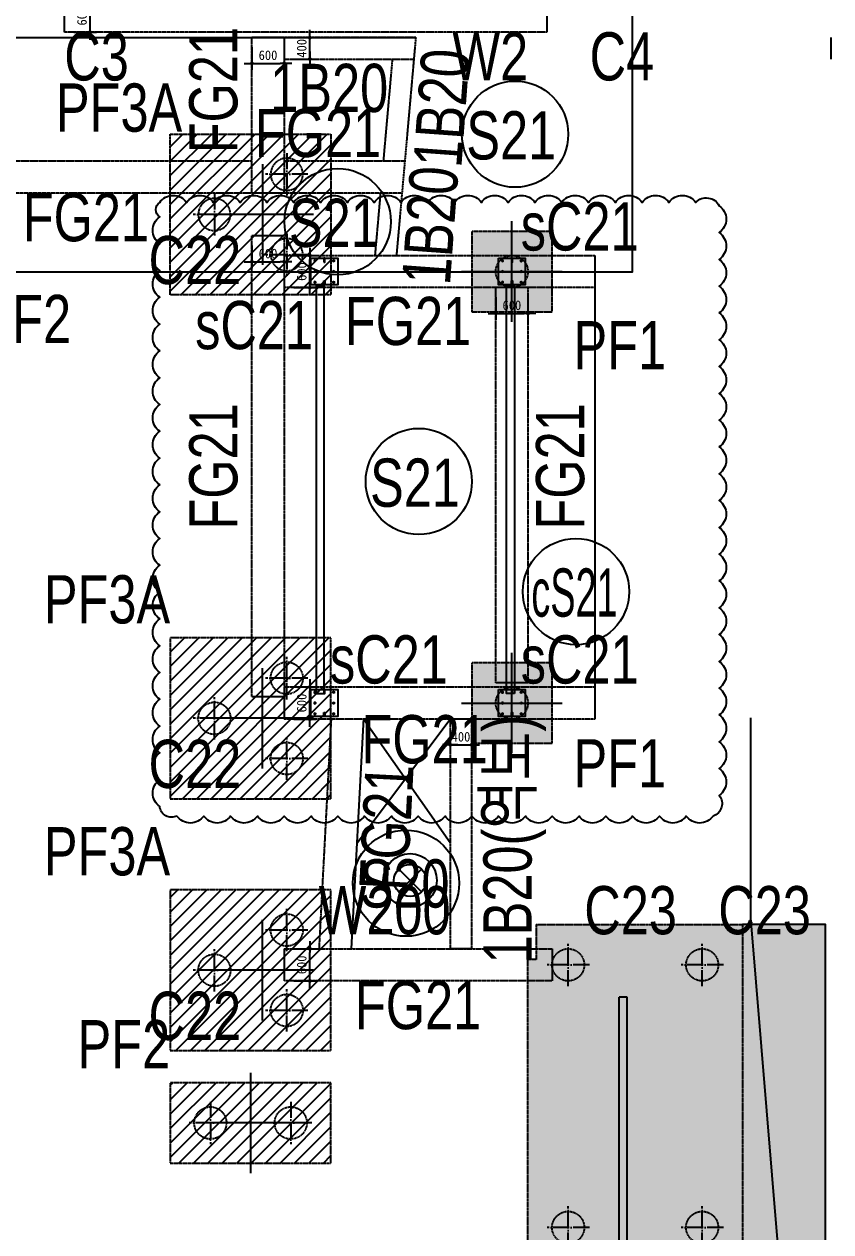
# Model space of a CAD drawing. Header units: millimetres. Extents: x -63681 to 183738, y 27655 to 152096.
# Drawn here: x 166805 to 181854, y 84824 to 107356 of the extents above; entities that cross this region are included whole.
import ezdxf
from ezdxf.enums import TextEntityAlignment as Align
from ezdxf.lldxf.tags import DXFTag

# ---------------------------------------------------------------- set-up
doc = ezdxf.new("R2010")
doc.units = ezdxf.units.MM
doc.linetypes.add('ACAD_ISO04W100', pattern=[30, 24, -3, 0, -3])
doc.linetypes.add('HID', pattern=[2.3, 1.5, -0.8])
doc.layers.get('Defpoints').update_dxf_attribs({"color": 159})
for name, color, linetype in [('^DECK', 130, 'Continuous'), ('A-HAT', 251, 'Continuous'), ('A-OPEN', 1, 'Continuous'), ('BEAM-TEXT', 4, 'Continuous'), ('COLUMN-TEXT', 2, 'Continuous'), ('GIRDER-TEXT', 7, 'Continuous'), ('PILE', 4, 'HID'), ('S-FOOTING', 4, 'HID'), ('S-STEEL', 7, 'Continuous'), ('TXT-FOOTING', 4, 'HID'), ('TXT-SLAB', 6, 'Continuous'), ('WALL-TEXT', 6, 'Continuous'), ('기초패턴', 1, 'Continuous'), ('방수턱', 5, 'Continuous'), ('보(beam)', 4, 'HID'), ('보(girder)', 7, 'HID'), ('슬래브라인', 7, 'Continuous')]:
    doc.layers.add(name, color=color, linetype=linetype)
doc.layers.add('Anchor Bolt', color=2, linetype='Continuous', lineweight=0)
doc.layers.add('Anchor Bolt-Center', color=16, linetype='DASHDOTDOT0', lineweight=0)
doc.layers.add('NOPLOT', color=191, linetype='Continuous', plot=False)
doc.styles.add('Gdim', font='DotumChe.ttf')
doc.styles.add('Gtx', font='Dotum.ttf')
tags = doc.linetypes.add('DASHDOTDOT0', pattern=[1, 0.3, -0.23, 0, -0.24, 0, -0.23]).pattern_tags.tags
tags[14:15] = [DXFTag(74, 4), DXFTag(75, 0), DXFTag(340, '0'), DXFTag(46, 0.0), DXFTag(50, 0.0), DXFTag(44, 0.0), DXFTag(45, 0.0)]
tags[12:13] = [DXFTag(74, 4), DXFTag(75, 0), DXFTag(340, '0'), DXFTag(46, 0.0), DXFTag(50, 0.0), DXFTag(44, 0.0), DXFTag(45, 0.0)]
tags[10:11] = [DXFTag(74, 4), DXFTag(75, 0), DXFTag(340, '0'), DXFTag(46, 0.0), DXFTag(50, 0.0), DXFTag(44, 0.0), DXFTag(45, 0.0)]
tags[8:9] = [DXFTag(74, 4), DXFTag(75, 0), DXFTag(340, '0'), DXFTag(46, 0.0), DXFTag(50, 0.0), DXFTag(44, 0.0), DXFTag(45, 0.0)]
tags[6:7] = [DXFTag(74, 4), DXFTag(75, 0), DXFTag(340, '0'), DXFTag(46, 0.0), DXFTag(50, 0.0), DXFTag(44, 0.0), DXFTag(45, 0.0)]
tags[4:5] = [DXFTag(74, 4), DXFTag(75, 0), DXFTag(340, '0'), DXFTag(46, 0.0), DXFTag(50, 0.0), DXFTag(44, 0.0), DXFTag(45, 0.0)]
doc.dimstyles.new('Gdim200', dxfattribs={"dimscale": 200, "dimtxt": 3, "dimasz": 1.2, "dimexe": 2, "dimexo": 3, "dimgap": 1, "dimtad": 1, "dimdsep": 46, "dimlunit": 6, "dimtxsty": 'Gdim', "dimblk1": '_CIDOT', "dimblk2": '_CIDOT', "dimsah": 1, "dimcen": 2.5, "dimdle": 2, "dimclrd": 1, "dimclre": 1, "dimclrt": 3, "dimazin": 2, "dimtfac": 1, "dimtix": 1, "dimtmove": 2, "dimatfit": 3, "dimldrblk": '_CIDOT', "dimfxl": 2, "dimtolj": 1, "dimtzin": 0, "dimarcsym": 0})

# ---------------------------------------------------------------- blocks, each defined once
blk = doc.blocks.new('_CIDOT')
at = {"color": 0, "linetype": 'ByBlock'}
blk.add_line((2, 0), (-1, 0), dxfattribs=at)
at = {"color": 0, "linetype": 'ByBlock', "const_width": 0.5}
blk.add_lwpolyline([(-0.25, 0, 1), (0.25, 0, 1)], format="xyb", close=True, dxfattribs=at)
blk = doc.blocks.new('*D322')
at = {"layer": 'Defpoints', "color": 155, "lineweight": -2, "transparency": 16777216}
for p, q in [((-1725, 700), (-1305, 700)), ((-1425, 172), (-1425, 628)), ((-1725, 100), (-1305, 100))]:
    blk.add_line(p, q, dxfattribs=at)
at = {"layer": 'Defpoints', "color": 0, "transparency": 16777216}
for p in [(-1905, 700), (-1425, 700), (-1905, 100)]:
    blk.add_point(p, dxfattribs=at)
at = {"layer": 'Defpoints', "color": 155, "lineweight": -2, "transparency": 16777216, "xscale": 71.99999999999994, "yscale": 71.99999999999994, "zscale": 71.99999999999994}
for p, rotation in [((-1425, 700), 90), ((-1425, 100), 270)]:
    blk.add_blockref('_CIDOT', p, dxfattribs=dict(at, rotation=rotation))
at = {"layer": 'Defpoints', "color": 3, "transparency": 16777216, "insert": (-1576, 400), "char_height": 180, "attachment_point": 5, "rotation": 90, "style": 'Gdim'}
blk.add_mtext('\\A1;{\\C155;600}', dxfattribs=at)
blk = doc.blocks.new('*D340')
at = {"layer": 'Defpoints', "color": 155, "lineweight": -2, "transparency": 16777216}
for p, q in [((-1725, 700), (-1305, 700)), ((-1425, 172), (-1425, 628)), ((-1725, 100), (-1305, 100))]:
    blk.add_line(p, q, dxfattribs=at)
at = {"layer": 'Defpoints', "color": 0, "transparency": 16777216}
for p in [(-1905, 700), (-1425, 700), (-1905, 100)]:
    blk.add_point(p, dxfattribs=at)
at = {"layer": 'Defpoints', "color": 155, "lineweight": -2, "transparency": 16777216, "xscale": 71.99999999999994, "yscale": 71.99999999999994, "zscale": 71.99999999999994}
for p, rotation in [((-1425, 700), 90), ((-1425, 100), 270)]:
    blk.add_blockref('_CIDOT', p, dxfattribs=dict(at, rotation=rotation))
at = {"layer": 'Defpoints', "color": 3, "transparency": 16777216, "insert": (-1576, 400), "char_height": 180, "attachment_point": 5, "rotation": 90, "style": 'Gdim'}
blk.add_mtext('\\A1;{\\C155;600}', dxfattribs=at)
blk = doc.blocks.new('*D342')
at = {"layer": 'Defpoints', "color": 155, "lineweight": -2, "transparency": 16777216}
for p, q in [((-1625, 700), (-1205, 700)), ((-1325, 172), (-1325, 628)), ((-1625, 100), (-1205, 100))]:
    blk.add_line(p, q, dxfattribs=at)
at = {"layer": 'Defpoints', "color": 0, "transparency": 16777216}
for p in [(-1805, 700), (-1325, 700), (-1805, 100)]:
    blk.add_point(p, dxfattribs=at)
at = {"layer": 'Defpoints', "color": 155, "lineweight": -2, "transparency": 16777216, "xscale": 71.99999999999994, "yscale": 71.99999999999994, "zscale": 71.99999999999994}
for p, rotation in [((-1325, 700), 90), ((-1325, 100), 270)]:
    blk.add_blockref('_CIDOT', p, dxfattribs=dict(at, rotation=rotation))
at = {"layer": 'Defpoints', "color": 3, "transparency": 16777216, "insert": (-1476, 400), "char_height": 180, "attachment_point": 5, "rotation": 90, "style": 'Gdim'}
blk.add_mtext('\\A1;{\\C155;600}', dxfattribs=at)
blk = doc.blocks.new('*D344')
at = {"layer": 'Defpoints', "color": 155, "lineweight": -2, "transparency": 16777216}
for p, q in [((-1625, 700), (-1205, 700)), ((-1325, 172), (-1325, 628)), ((-1625, 100), (-1205, 100))]:
    blk.add_line(p, q, dxfattribs=at)
at = {"layer": 'Defpoints', "color": 0, "transparency": 16777216}
for p in [(-1805, 700), (-1325, 700), (-1805, 100)]:
    blk.add_point(p, dxfattribs=at)
at = {"layer": 'Defpoints', "color": 155, "lineweight": -2, "transparency": 16777216, "xscale": 71.99999999999994, "yscale": 71.99999999999994, "zscale": 71.99999999999994}
for p, rotation in [((-1325, 700), 90), ((-1325, 100), 270)]:
    blk.add_blockref('_CIDOT', p, dxfattribs=dict(at, rotation=rotation))
at = {"layer": 'Defpoints', "color": 3, "transparency": 16777216, "insert": (-1476, 400), "char_height": 180, "attachment_point": 5, "rotation": 90, "style": 'Gdim'}
blk.add_mtext('\\A1;{\\C155;600}', dxfattribs=at)
blk = doc.blocks.new('*D330')
at = {"layer": 'Defpoints', "color": 155, "lineweight": -2, "transparency": 16777216}
for p, q in [((-1625, 700), (-1205, 700)), ((-1325, 172), (-1325, 628)), ((-1625, 100), (-1205, 100))]:
    blk.add_line(p, q, dxfattribs=at)
at = {"layer": 'Defpoints', "color": 0, "transparency": 16777216}
for p in [(-1805, 700), (-1325, 700), (-1805, 100)]:
    blk.add_point(p, dxfattribs=at)
at = {"layer": 'Defpoints', "color": 155, "lineweight": -2, "transparency": 16777216, "xscale": 71.99999999999994, "yscale": 71.99999999999994, "zscale": 71.99999999999994}
for p, rotation in [((-1325, 700), 90), ((-1325, 100), 270)]:
    blk.add_blockref('_CIDOT', p, dxfattribs=dict(at, rotation=rotation))
at = {"layer": 'Defpoints', "color": 3, "transparency": 16777216, "insert": (-1476, 400), "char_height": 180, "attachment_point": 5, "rotation": 90, "style": 'Gdim'}
blk.add_mtext('\\A1;{\\C155;600}', dxfattribs=at)
blk = doc.blocks.new('파일')
at = {"color": 1, "linetype": 'ACAD_ISO04W100'}
for p, q in [((16279.4, 3764.4), (16279.4, 3827.6)), ((16247.7, 3796), (16311, 3796))]:
    blk.add_line(p, q, dxfattribs=at)
at = {"layer": 'PILE'}
blk.add_circle((16279.4, 3796), 24, dxfattribs=at)
blk = doc.blocks.new('D600(2.5)PF3A')
blk.add_lwpolyline([(49397, -264096), (49397, -267096), (52397, -267096), (52397, -264096), (49397, -264096)])
at = {"layer": 'NOPLOT'}
for p, q in [((50897, -266770), (50897, -264865)), ((49960, -265821), (51835, -265821))]:
    blk.add_line(p, q, dxfattribs=at)
at = {"xscale": 12.50000000000909, "yscale": 12.50000000000909, "zscale": 12.50000000000909}
for p in [(-152595, -312371), (-153345, -313721), (-151845, -313721)]:
    blk.add_blockref('파일', p, dxfattribs=at)
blk = doc.blocks.new('D600(2.5)PF2')
blk.add_lwpolyline([(43440, -265053), (40440, -265053), (40440, -266553), (43440, -266553)], close=True)
at = {"layer": 'NOPLOT'}
for p, q in [((41940, -266740), (41940, -264865)), ((41003, -265803), (42878, -265803))]:
    blk.add_line(p, q, dxfattribs=at)
at = {"xscale": 12.50000000000909, "yscale": 12.50000000000909, "zscale": 12.50000000000909}
for p in [(-162302, -313253), (-160802, -313253)]:
    blk.add_blockref('파일', p, dxfattribs=at)
blk = doc.blocks.new('PF1')
blk.add_lwpolyline([(32233, -272604), (32233, -274104), (33733, -274104), (33733, -272604), (32233, -272604)])
at = {"layer": 'NOPLOT'}
for p, q in [((32983, -274291), (32983, -272416)), ((32045, -273354), (33920, -273354))]:
    blk.add_line(p, q, dxfattribs=at)
at = {"xscale": 12.50000000000909, "yscale": 12.50000000000909, "zscale": 12.50000000000909}
blk.add_blockref('파일', (-170510, -320804), dxfattribs=at)
blk = doc.blocks.new('*D285')
at = {"layer": 'Defpoints', "color": 155, "lineweight": -2, "transparency": 16777216}
for p, q in [((-1300, 700), (-880, 700)), ((-1000, 172), (-1000, 628)), ((-1300, 100), (-880, 100))]:
    blk.add_line(p, q, dxfattribs=at)
at = {"layer": 'Defpoints', "color": 0, "transparency": 16777216}
for p in [(-1480, 700), (-1000, 700), (-1480, 100)]:
    blk.add_point(p, dxfattribs=at)
at = {"layer": 'Defpoints', "color": 155, "lineweight": -2, "transparency": 16777216, "xscale": 71.99999999999994, "yscale": 71.99999999999994, "zscale": 71.99999999999994}
for p, rotation in [((-1000, 700), 90), ((-1000, 100), 270)]:
    blk.add_blockref('_CIDOT', p, dxfattribs=dict(at, rotation=rotation))
at = {"layer": 'Defpoints', "color": 3, "transparency": 16777216, "insert": (-1151, 400), "char_height": 180, "attachment_point": 5, "rotation": 90, "style": 'Gdim'}
blk.add_mtext('\\A1;{\\C155;600}', dxfattribs=at)
blk = doc.blocks.new('ANCHOR_BOLT-PLAN-M20')
at = {"color": 7, "true_color": 0xffffff}
for p, q in [((-17, -3), (-15, 3)), ((-11, 13), (-12, 10)), ((-11, 13), (-5, 14)), ((6, 16), (3, 16)), ((6, 16), (10, 12)), ((17, 3), (15, 5)), ((17, 3), (15, -3)), ((-17, -3), (-15, -5)), ((-6, -16), (-10, -12)), ((-6, -16), (-3, -16)), ((11, -13), (5, -14)), ((11, -13), (12, -10))]:
    blk.add_line(p, q, dxfattribs=at)
blk.add_lwpolyline([(0, 17), (-15, 9), (-15, -9), (0, -17), (15, -9), (15, 9), (0, 17)])
at = {"color": 8, "true_color": 0x808080}
blk.add_circle((0, 0), 18.5, dxfattribs=at)
blk.add_circle((0, 0), 10)
at = {"layer": 'Anchor Bolt-Center'}
for p, q in [((-22, 0), (22, 0)), ((0, 22), (0, -22))]:
    blk.add_line(p, q, dxfattribs=at)
blk = doc.blocks.new('*D266')
at = {"layer": 'Defpoints', "color": 155, "lineweight": -2, "transparency": 16777216}
for p, q in [((-1625, 700), (-1205, 700)), ((-1325, 172), (-1325, 628)), ((-1625, 100), (-1205, 100))]:
    blk.add_line(p, q, dxfattribs=at)
at = {"layer": 'Defpoints', "color": 0, "transparency": 16777216}
for p in [(-1805, 700), (-1325, 700), (-1805, 100)]:
    blk.add_point(p, dxfattribs=at)
at = {"layer": 'Defpoints', "color": 155, "lineweight": -2, "transparency": 16777216, "xscale": 71.99999999999994, "yscale": 71.99999999999994, "zscale": 71.99999999999994}
for p, rotation in [((-1325, 700), 90), ((-1325, 100), 270)]:
    blk.add_blockref('_CIDOT', p, dxfattribs=dict(at, rotation=rotation))
at = {"layer": 'Defpoints', "color": 3, "transparency": 16777216, "insert": (-1476, 400), "char_height": 180, "attachment_point": 5, "rotation": 90, "style": 'Gdim'}
blk.add_mtext('\\A1;{\\C155;600}', dxfattribs=at)
blk = doc.blocks.new('*D236')
at = {"layer": 'Defpoints', "color": 155, "lineweight": -2, "transparency": 16777216}
for p, q in [((171834, 107105), (172254, 107105)), ((172134, 107177), (172134, 107249)), ((172134, 106705), (172134, 107105)), ((171834, 106705), (172254, 106705)), ((172134, 106633), (172134, 106561))]:
    blk.add_line(p, q, dxfattribs=at)
at = {"layer": 'Defpoints', "color": 0, "transparency": 16777216}
for p in [(171654, 107105), (172134, 107105), (171654, 106705)]:
    blk.add_point(p, dxfattribs=at)
at = {"layer": 'Defpoints', "color": 155, "lineweight": -2, "transparency": 16777216, "xscale": 71.99999999999994, "yscale": 71.99999999999994, "zscale": 71.99999999999994}
for p, rotation in [((172134, 107105), 270), ((172134, 106705), 90)]:
    blk.add_blockref('_CIDOT', p, dxfattribs=dict(at, rotation=rotation))
at = {"layer": 'Defpoints', "color": 3, "transparency": 16777216, "insert": (171983, 106905), "char_height": 180, "attachment_point": 5, "rotation": 90, "style": 'Gdim'}
blk.add_mtext('\\A1;{\\C155;400}', dxfattribs=at)
blk = doc.blocks.new('A$Cecc8fa15')
at = {"layer": '기초패턴'}
h = blk.add_hatch(dxfattribs=at)
h.set_pattern_fill('STARS', color=256, scale=60, angle=90)
h.set_pattern_definition([(90, (-385073.9, -148605.02), (-329.95568, 2e-14), [190.5, -190.5]), (150, (-385073.9, -148605.02), (-164.97784, -285.75), [190.5, -190.5]), (210, (-385238.87, -148509.77), (164.97784, -285.75), [190.5, -190.5])])
h.paths.add_polyline_path([(40100, -70250), (44300, -70250), (44300, -74750), (40100, -74750)])
h.paths.add_polyline_path([(41450, -66300), (42950, -66300), (42950, -69300), (41450, -69300)])
h.paths.add_polyline_path([(50900, -70250), (55100, -70250), (55100, -74750), (50900, -74750)])
h.paths.add_polyline_path([(61700, -70250), (65900, -70250), (65900, -74750), (61700, -74750)])
h.paths.add_polyline_path([(72500, -74750), (76700, -74750), (76700, -70250), (72500, -70250)])
h.paths.add_polyline_path([(82300, -70250), (86500, -70250), (86500, -74750), (82300, -74750)])
h.paths.add_polyline_path([(41450, -46300), (42950, -46300), (42950, -43300), (41450, -43300)])
h.paths.add_polyline_path([(40450, -18900), (43450, -18900), (43450, -12450), (40450, -12450)])
h.paths.add_polyline_path([(50500, 1275), (53500, 1275), (53500, -1725), (50500, -1725)])
h.paths.add_polyline_path([(61300, 1275), (64300, 1275), (64300, -1725), (61300, -1725)])
h.paths.add_polyline_path([(72100, 1275), (75100, 1275), (75100, -1725), (72100, -1725)])
h.paths.add_polyline_path([(124800, -54665), (126300, -54665), (126300, -53165), (124800, -53165)])
h.paths.add_polyline_path([(124800, -45115), (126300, -45115), (126300, -46615), (124800, -46615)])
h = blk.add_hatch(dxfattribs=at)
h.set_pattern_fill('ANSI31', color=256, scale=60)
h.set_pattern_definition([(45, (-385073.9, -148605.02), (-134.70384, 134.70384), [])])
h.paths.add_polyline_path([(41800, -7700), (49000, -7700), (49000, -12450), (41800, -12450)])
h.paths.add_polyline_path([(41800, -27400), (41800, -27100), (42700, -27100), (42711, -24805), (41800, -24800), (41800, -18900), (49750, -18900), (49750, -27400)])
h.paths.add_polyline_path([(49900, -22750), (54100, -22750), (54100, -18250), (49900, -18250)])
h.paths.add_polyline_path([(50500, -11000), (53500, -11000), (53500, -8000), (50500, -8000)])
h.paths.add_polyline_path([(50500, -6750), (53500, -6750), (53500, -2250), (50500, -2250)])
h.paths.add_polyline_path([(61300, -6750), (64300, -6750), (64300, -2250), (61300, -2250)])
h.paths.add_polyline_path([(61300, -11000), (64300, -11000), (64300, -8000), (61300, -8000)])
h.paths.add_polyline_path([(60550, -23500), (65050, -23500), (65050, -17500), (60550, -17500)])
h.paths.add_polyline_path([(56650, -15000), (58150, -15000), (58150, -13500), (56650, -13500)])
h.paths.add_polyline_path([(67450, -15000), (68950, -15000), (68950, -13500), (67450, -13500)])
h.paths.add_polyline_path([(72100, -11000), (75100, -11000), (75100, -8000), (72100, -8000)])
h.paths.add_polyline_path([(72100, -6750), (75100, -6750), (75100, -2250), (72100, -2250)])
h.paths.add_polyline_path([(78250, -6500), (79750, -6500), (79750, -8000), (78250, -8000)])
h.paths.add_polyline_path([(78250, -15000), (79750, -15000), (79750, -13500), (78250, -13500)])
h.paths.add_polyline_path([(71350, -23500), (75850, -23500), (75850, -17500), (71350, -17500)])
h.paths.add_polyline_path([(67450, -27500), (68950, -27500), (68950, -26000), (67450, -26000)])
h.paths.add_polyline_path([(61300, -33000), (64300, -33000), (64300, -30000), (61300, -30000)])
h.paths.add_polyline_path([(61300, -34250), (64300, -34250), (64300, -38750), (61300, -38750)])
h.paths.add_polyline_path([(50500, -43525), (53500, -43525), (53500, -46525), (50500, -46525)])
h.paths.add_polyline_path([(47250, -46300), (48750, -46300), (48750, -43300), (47250, -43300)])
h.paths.add_polyline_path([(72100, -38750), (75100, -38750), (75100, -34250), (72100, -34250)])
h.paths.add_polyline_path([(72100, -33000), (75100, -33000), (75100, -30000), (72100, -30000)])
h.paths.add_polyline_path([(78250, -27500), (79750, -27500), (79750, -26000), (78250, -26000)])
h.paths.add_polyline_path([(82900, -30000), (85900, -30000), (85900, -33000), (82900, -33000)])
h.paths.add_polyline_path([(89050, -27500), (90550, -27500), (90550, -26000), (89050, -26000)])
h.paths.add_polyline_path([(93700, -33000), (96700, -33000), (96700, -30000), (93700, -30000)])
h.paths.add_polyline_path([(99850, -27500), (101350, -27500), (101350, -26000), (99850, -26000)])
h.paths.add_polyline_path([(104500, -33000), (107500, -33000), (107500, -30000), (104500, -30000)])
h.paths.add_polyline_path([(119800, -36400), (127000, -36400), (127000, -29700), (119800, -29700)])
h.paths.add_polyline_path([(114100, -46300), (115600, -46300), (115600, -43300), (114100, -43300)])
h.paths.add_polyline_path([(119175, -46300), (122175, -46300), (122175, -43300), (119175, -43300)])
h.paths.add_polyline_path([(102050, -55700), (103550, -55700), (103550, -52700), (102050, -52700)])
h.paths.add_polyline_path([(107525, -55700), (110525, -55700), (110525, -52700), (107525, -52700)])
h.paths.add_polyline_path([(114100, -51350), (115600, -51350), (115600, -49850), (114100, -49850)])
h.paths.add_polyline_path([(119175, -55700), (122175, -55700), (122175, -52700), (119175, -52700)])
h.paths.add_polyline_path([(114100, -58350), (115600, -58350), (115600, -56850), (114100, -56850)])
h.paths.add_polyline_path([(107525, -62500), (110525, -62500), (110525, -59500), (107525, -59500)])
h.paths.add_polyline_path([(102050, -62500), (103550, -62500), (103550, -59500), (102050, -59500)])
h.paths.add_polyline_path([(119175, -60400), (122175, -60400), (122175, -57400), (119175, -57400)])
h.paths.add_polyline_path([(119175, -62500), (122175, -62500), (122175, -61000), (119175, -61000)])
h.paths.add_polyline_path([(114100, -65500), (115600, -65500), (115600, -64000), (114100, -64000)])
h.paths.add_polyline_path([(107525, -70000), (110525, -70000), (110525, -67000), (107525, -67000)])
h.paths.add_polyline_path([(102050, -70000), (103550, -70000), (103550, -67000), (102050, -67000)])
h.paths.add_polyline_path([(119175, -70000), (122175, -70000), (122175, -67000), (119175, -67000)])
h.paths.add_polyline_path([(51250, -66300), (52750, -66300), (52750, -69300), (51250, -69300)])
h = blk.add_hatch(dxfattribs=at)
h.set_pattern_fill('ZIGZAG', color=256, scale=60, angle=90)
h.set_pattern_definition([(90, (-385073.9, -148605.02), (-190.5, 190.5), [190.5, -190.5]), (180, (-385073.9, -148414.52), (-190.5, -190.5), [190.5, -190.5])])
h.paths.add_polyline_path([(129850, -58050), (126000, -58050), (126000, -58700), (125850, -58700), (125850, -70700), (129850, -70700), (129850, -75100), (125850, -75100), (125850, -102700), (129850, -102700), (129850, -104700), (125850, -104700), (125850, -118550), (95950, -118550), (95950, -116400), (95800, -116400), (95800, -116500), (94450, -116500), (94450, -118550), (94350, -118550), (94350, -120050), (129850, -120050)])
blk = doc.blocks.new('*D202')
at = {"layer": 'Defpoints', "color": 155, "lineweight": -2, "transparency": 16777216}
for p, q in [((-988, 500), (-568, 500)), ((-688, 572), (-688, 644)), ((-688, 100), (-688, 500)), ((-988, 100), (-568, 100)), ((-688, 28), (-688, -44))]:
    blk.add_line(p, q, dxfattribs=at)
at = {"layer": 'Defpoints', "color": 0, "transparency": 16777216}
for p in [(-1168, 500), (-688, 500), (-1168, 100)]:
    blk.add_point(p, dxfattribs=at)
at = {"layer": 'Defpoints', "color": 155, "lineweight": -2, "transparency": 16777216, "xscale": 71.99999999999994, "yscale": 71.99999999999994, "zscale": 71.99999999999994}
for p, rotation in [((-688, 500), 270), ((-688, 100), 90)]:
    blk.add_blockref('_CIDOT', p, dxfattribs=dict(at, rotation=rotation))
at = {"layer": 'Defpoints', "color": 3, "transparency": 16777216, "insert": (-838, 300), "char_height": 180, "attachment_point": 5, "rotation": 90, "style": 'Gdim'}
blk.add_mtext('\\A1;{\\C155;400}', dxfattribs=at)
blk = doc.blocks.new('*U323')
at = {"layer": 'Defpoints'}
for p, q in [((-1905.451, 700), (-1905.451, 100)), ((7094.549, 700), (7094.549, 100))]:
    blk.add_line(p, q, dxfattribs=at)
at = {"layer": '보(girder)'}
for p, q in [((-1905.451, 700), (7094.549, 700)), ((7094.549, 100), (-1905.451, 100))]:
    blk.add_line(p, q, dxfattribs=at)
at = {"layer": 'Defpoints'}
dim = blk.add_linear_dim(base=(-1425.451, 700), p1=(-1905.451, 100), p2=(-1905.451, 700), angle=90, text='{\\C155;<>}', dimstyle='Gdim200', override={"dimscale": 60, "dimzin": 8, "dimclrd": 155, "dimclre": 155}, dxfattribs=at)
dim.commit()
dim.dimension.update_dxf_attribs({"geometry": '*D322', "text_midpoint": (-1575.571, 400)})
blk = doc.blocks.new('*U341')
at = {"layer": 'Defpoints'}
for p, q in [((-1905.451, 700), (-1905.451, 100)), ((6694.549, 700), (6694.549, 100))]:
    blk.add_line(p, q, dxfattribs=at)
at = {"layer": '보(girder)'}
for p, q in [((-1905.451, 700), (6694.549, 700)), ((6694.549, 100), (-1905.451, 100))]:
    blk.add_line(p, q, dxfattribs=at)
at = {"layer": 'Defpoints'}
dim = blk.add_linear_dim(base=(-1425.451, 700), p1=(-1905.451, 100), p2=(-1905.451, 700), angle=90, text='{\\C155;<>}', dimstyle='Gdim200', override={"dimscale": 60, "dimzin": 8, "dimclrd": 155, "dimclre": 155}, dxfattribs=at)
dim.commit()
dim.dimension.update_dxf_attribs({"geometry": '*D340', "text_midpoint": (-1575.571, 400)})
blk = doc.blocks.new('*U343')
at = {"layer": 'Defpoints'}
for p, q in [((-1805.451, 700), (-1805.451, 100)), ((3994.549, 700), (3994.549, 100))]:
    blk.add_line(p, q, dxfattribs=at)
at = {"layer": '보(girder)'}
for p, q in [((-1805.451, 700), (3994.549, 700)), ((3994.549, 100), (-1805.451, 100))]:
    blk.add_line(p, q, dxfattribs=at)
at = {"layer": 'Defpoints'}
dim = blk.add_linear_dim(base=(-1325.451, 700), p1=(-1805.451, 100), p2=(-1805.451, 700), angle=90, text='{\\C155;<>}', dimstyle='Gdim200', override={"dimscale": 60, "dimzin": 8, "dimclrd": 155, "dimclre": 155}, dxfattribs=at)
dim.commit()
dim.dimension.update_dxf_attribs({"geometry": '*D342', "text_midpoint": (-1475.571, 400)})
blk = doc.blocks.new('*U345')
at = {"layer": 'Defpoints'}
for p, q in [((-1805.451, 700), (-1805.451, 100)), ((3994.549, 700), (3994.549, 100))]:
    blk.add_line(p, q, dxfattribs=at)
at = {"layer": '보(girder)'}
for p, q in [((-1805.451, 700), (3994.549, 700)), ((3994.549, 100), (-1805.451, 100))]:
    blk.add_line(p, q, dxfattribs=at)
at = {"layer": 'Defpoints'}
dim = blk.add_linear_dim(base=(-1325.451, 700), p1=(-1805.451, 100), p2=(-1805.451, 700), angle=90, text='{\\C155;<>}', dimstyle='Gdim200', override={"dimscale": 60, "dimzin": 8, "dimclrd": 155, "dimclre": 155}, dxfattribs=at)
dim.commit()
dim.dimension.update_dxf_attribs({"geometry": '*D344', "text_midpoint": (-1475.571, 400)})
blk = doc.blocks.new('*U331')
at = {"layer": 'Defpoints'}
for p, q in [((-1805.451, 700), (-1805.451, 100)), ((3194.549, 700), (3194.549, 100))]:
    blk.add_line(p, q, dxfattribs=at)
at = {"layer": '보(girder)'}
for p, q in [((-1805.451, 700), (3194.549, 700)), ((3194.549, 100), (-1805.451, 100))]:
    blk.add_line(p, q, dxfattribs=at)
at = {"layer": 'Defpoints'}
dim = blk.add_linear_dim(base=(-1325.451, 700), p1=(-1805.451, 100), p2=(-1805.451, 700), angle=90, text='{\\C155;<>}', dimstyle='Gdim200', override={"dimscale": 60, "dimzin": 8, "dimclrd": 155, "dimclre": 155}, dxfattribs=at)
dim.commit()
dim.dimension.update_dxf_attribs({"geometry": '*D330', "text_midpoint": (-1475.571, 400)})
blk = doc.blocks.new('*U286')
at = {"layer": 'Defpoints'}
for p, q in [((-1480.451, 700), (-1480.451, 100)), ((5894.549, 700), (5894.549, 100))]:
    blk.add_line(p, q, dxfattribs=at)
at = {"layer": '보(girder)'}
for p, q in [((-1480.451, 700), (5894.549, 700)), ((5894.549, 100), (-1480.451, 100))]:
    blk.add_line(p, q, dxfattribs=at)
at = {"layer": 'Defpoints'}
dim = blk.add_linear_dim(base=(-1000.451, 700), p1=(-1480.451, 100), p2=(-1480.451, 700), angle=90, text='{\\C155;<>}', dimstyle='Gdim200', override={"dimscale": 60, "dimzin": 8, "dimclrd": 155, "dimclre": 155}, dxfattribs=at)
dim.commit()
dim.dimension.update_dxf_attribs({"geometry": '*D285', "text_midpoint": (-1150.571, 400)})
blk = doc.blocks.new('*U267')
at = {"layer": 'Defpoints'}
for p, q in [((-1805.451, 700), (-1805.451, 100)), ((1094.549, 700), (1094.549, 100))]:
    blk.add_line(p, q, dxfattribs=at)
at = {"layer": '보(girder)'}
for p, q in [((-1805.451, 700), (1094.549, 700)), ((1094.549, 100), (-1805.451, 100))]:
    blk.add_line(p, q, dxfattribs=at)
at = {"layer": 'Defpoints'}
dim = blk.add_linear_dim(base=(-1325.451, 700), p1=(-1805.451, 100), p2=(-1805.451, 700), angle=90, text='{\\C155;<>}', dimstyle='Gdim200', override={"dimscale": 60, "dimzin": 8, "dimclrd": 155, "dimclre": 155}, dxfattribs=at)
dim.commit()
dim.dimension.update_dxf_attribs({"geometry": '*D266', "text_midpoint": (-1475.571, 400)})
blk = doc.blocks.new('*U203')
at = {"layer": 'Defpoints'}
for p, q in [((-1167.879, 500), (-1167.879, 100)), ((3117.12, 500), (3117.12, 100))]:
    blk.add_line(p, q, dxfattribs=at)
at = {"layer": '보(beam)'}
for p, q in [((3117.12, 500), (-1167.879, 500)), ((-1167.879, 100), (3117.12, 100))]:
    blk.add_line(p, q, dxfattribs=at)
at = {"layer": 'Defpoints'}
dim = blk.add_linear_dim(base=(-687.879, 500), p1=(-1167.879, 100), p2=(-1167.879, 500), angle=90, text='{\\C155;<>}', dimstyle='Gdim200', override={"dimscale": 60, "dimzin": 8, "dimclrd": 155, "dimclre": 155}, dxfattribs=at)
dim.commit()
dim.dimension.update_dxf_attribs({"geometry": '*D202', "text_midpoint": (-837.999, 300)})

msp = doc.modelspace()

# ---------------------------------------------------------------- hatches: boundary and pattern name
at = {"layer": 'A-HAT'}
h = msp.add_hatch(dxfattribs=at)
h.set_pattern_fill('HEX', color=256, scale=150, angle=90)
h.paths.add_polyline_path([(144803.571, 32105.016), (144803.571, 30055.018), (144703.571, 30055.018), (144703.571, 28555.018), (181753.571, 28555.018), (181753.571, 90555.018), (176353.571, 90555.018), (176353.571, 90105.018), (178153.571, 90105.018), (178053.571, 32205.018), (146153.571, 32205.018), (146153.571, 32105.016)])

# ---------------------------------------------------------------- linework, layer by layer
at = {"layer": '^DECK', "color": 0}
for centre in [(175962.649, 105303.646), (172652.84, 103670.941), (174167.118, 98823.932), (177099.118, 96768.766), (173927.94, 91328.485)]:
    msp.add_circle(centre, 990.918, dxfattribs=at)
at = {"layer": 'A-OPEN', "linetype": 'Continuous'}
for p, q in [((173015.779, 92080.02), (174753.571, 94390.016)), ((174753.571, 92080.02), (173137.763, 94390.016)), ((173791.439, 91167.888), (174215.703, 91592.152)), ((174215.703, 91167.888), (173791.439, 91592.152))]:
    msp.add_line(p, q, dxfattribs=at)
at = {"layer": 'Defpoints'}
for p, q in [((171653.571, 107105.018), (171653.571, 106705.018)), ((181853.571, 107105.018), (181853.571, 106705.018))]:
    msp.add_line(p, q, dxfattribs=at)
at = {"layer": 'NOPLOT', "elevation": 0}
msp.add_lwpolyline([(178153.571, 130555.016), (166153.571, 130555.016), (166153.571, 102735.016), (178153.571, 102735.016)], close=True, dxfattribs=at)
at = {"layer": 'NOPLOT'}
msp.add_lwpolyline([(169333.722, 104030.528, -0.52056705), (169833.722, 104030.528, -0.52056705), (170333.722, 104030.528, -0.52056705), (170833.722, 104030.528, -0.52056705), (171333.722, 104030.528, -0.52056705), (171833.722, 104030.528, -0.52056705), (172333.722, 104030.528, -0.52056705), (172833.722, 104030.528, -0.52056705), (173333.722, 104030.528, -0.52056705), (173833.722, 104030.528, -0.52056705), (174333.722, 104030.528, -0.52056705), (174833.722, 104030.528, -0.52056705), (175333.722, 104030.528, -0.52056705), (175833.722, 104030.528, -0.52056705), (176333.722, 104030.528, -0.52056705), (176833.722, 104030.528, -0.52056705), (177333.722, 104030.528, -0.52056705), (177833.722, 104030.528, -0.52056705), (178333.722, 104030.528, -0.52056705), (178833.722, 104030.528, -0.52056705), (179333.722, 104030.528, -0.52056705), (179770.524, 103967.33, -0.52056705), (179770.524, 103467.33, -0.52056705), (179770.524, 102967.33, -0.52056705), (179770.524, 102467.33, -0.52056705), (179770.524, 101967.33, -0.52056705), (179770.524, 101467.33, -0.52056705), (179770.524, 100967.33, -0.52056705), (179770.524, 100467.33, -0.52056705), (179770.524, 99967.33, -0.52056705), (179770.524, 99467.33, -0.52056705), (179770.524, 98967.33, -0.52056705), (179770.524, 98467.33, -0.52056705), (179770.524, 97967.33, -0.52056705), (179770.524, 97467.33, -0.52056705), (179770.524, 96967.33, -0.52056705), (179770.524, 96467.33, -0.52056705), (179770.524, 95967.33, -0.52056705), (179770.524, 95467.33, -0.52056705), (179770.524, 94967.33, -0.52056705), (179770.524, 94467.33, -0.52056705), (179770.524, 93967.33, -0.52056705), (179770.524, 93467.33, -0.52056705), (179770.524, 92967.33, -0.52056705), (179655.981, 92581.873, -0.52056705), (179155.981, 92581.873, -0.52056705), (178655.981, 92581.873, -0.52056705), (178155.981, 92581.873, -0.52056705), (177655.981, 92581.873, -0.52056705), (177155.981, 92581.873, -0.52056705), (176655.981, 92581.873, -0.52056705), (176155.981, 92581.873, -0.52056705), (175655.981, 92581.873, -0.52056705), (175155.981, 92581.873, -0.52056705), (174655.981, 92581.873, -0.52056705), (174155.981, 92581.873, -0.52056705), (173655.981, 92581.873, -0.52056705), (173155.981, 92581.873, -0.52056705), (172655.981, 92581.873, -0.52056705), (172155.981, 92581.873, -0.52056705), (171655.981, 92581.873, -0.52056705), (171155.981, 92581.873, -0.52056705), (170655.981, 92581.873, -0.52056705), (170155.981, 92581.873, -0.52056705), (169655.981, 92581.873, -0.52056705), (169333.722, 92759.614, -0.52056705), (169333.722, 93259.614, -0.52056705), (169333.722, 93759.614, -0.52056705), (169333.722, 94259.614, -0.52056705), (169333.722, 94759.614, -0.52056705), (169333.722, 95259.614, -0.52056705), (169333.722, 95759.614, -0.52056705), (169333.722, 96259.614, -0.52056705), (169333.722, 96759.614, -0.52056705), (169333.722, 97259.614, -0.52056705), (169333.722, 97759.614, -0.52056705), (169333.722, 98259.614, -0.52056705), (169333.722, 98759.614, -0.52056705), (169333.722, 99259.614, -0.52056705), (169333.722, 99759.614, -0.52056705), (169333.722, 100259.614, -0.52056705), (169333.722, 100759.614, -0.52056705), (169333.722, 101259.614, -0.52056705), (169333.722, 101759.614, -0.52056705), (169333.722, 102259.614, -0.52056705), (169333.722, 102759.614, -0.52056705), (169333.722, 103259.614, -0.52056705), (169333.722, 103759.614, -0.52056705)], format="xyb", close=True, dxfattribs=at)
at = {"layer": 'NOPLOT', "elevation": 0}
msp.add_lwpolyline([(180352.51, 94415.016), (180352.51, 90680.021), (180852.51, 84680.024), (180852.51, 75859.593)], dxfattribs=at)
at = {"layer": 'S-FOOTING', "elevation": 0}
for points in [[(176353.571, 90555.018), (176353.571, 89905.018), (176203.571, 89905.018)], [(176353.571, 90555.018), (180203.571, 90555.018), (180203.571, 30055.018), (176203.571, 30055.018), (176203.571, 43905.018), (180203.571, 43905.018), (180203.571, 45905.018), (176203.571, 45905.018)], [(176203.571, 45905.018), (176203.571, 73505.018), (180203.571, 73505.018), (180203.571, 77905.018), (176203.571, 77905.018), (176203.571, 89905.018)]]:
    msp.add_lwpolyline(points, dxfattribs=at)
at = {"layer": 'S-STEEL'}
for points in [[(172153.571, 102990.016), (172653.571, 102990.016), (172653.571, 102490.016), (172153.571, 102490.016)], [(172394.071, 102915.016), (172413.071, 102915.016), (172413.071, 102990.016), (172394.071, 102990.016)], [(175653.571, 102990.016), (176153.571, 102990.016), (176153.571, 102490.016), (175653.571, 102490.016)], [(175894.071, 102915.016), (175913.071, 102915.016), (175913.071, 102990.016), (175894.071, 102990.016)], [(172394.071, 102565.016), (172413.071, 102565.016), (172413.071, 102490.016), (172394.071, 102490.016)], [(175894.071, 102565.016), (175913.071, 102565.016), (175913.071, 102490.016), (175894.071, 102490.016)], [(172153.571, 94940.016), (172653.571, 94940.016), (172653.571, 94440.016), (172153.571, 94440.016)], [(172394.071, 94865.016), (172413.071, 94865.016), (172413.071, 94940.016), (172394.071, 94940.016)], [(175653.571, 94940.016), (176153.571, 94940.016), (176153.571, 94440.016), (175653.571, 94440.016)], [(175894.071, 94865.016), (175913.071, 94865.016), (175913.071, 94940.016), (175894.071, 94940.016)], [(172394.071, 94515.016), (172413.071, 94515.016), (172413.071, 94440.016), (172394.071, 94440.016)], [(175894.071, 94515.016), (175913.071, 94515.016), (175913.071, 94440.016), (175894.071, 94440.016)]]:
    msp.add_lwpolyline(points, close=True, dxfattribs=at)
at = {"layer": '방수턱', "elevation": 0}
for points in [[(172253.571, 94865.016), (172403.571, 94865.016), (172403.571, 102465.016), (172253.571, 102465.016)], [(175953.571, 94865.016), (175803.571, 94865.016), (175803.571, 102465.016), (175953.571, 102465.016)]]:
    msp.add_lwpolyline(points, close=True, dxfattribs=at)
at = {"layer": '보(beam)'}
for p, q in [((174109.527, 107105.018), (171653.571, 107105.018)), ((174109.527, 107105.018), (173749.225, 103040.016)), ((171653.571, 106705.018), (174074.073, 106705.018)), ((173672.505, 106705.018), (173504.098, 104805.018)), ((173450.917, 104205.018), (173347.657, 103040.016))]:
    msp.add_line(p, q, dxfattribs=at)
at = {"layer": '보(girder)'}
for p, q in [((171653.571, 107105.018), (171053.571, 107105.018)), ((159853.571, 104805.018), (171053.571, 104805.018)), ((171653.571, 104805.018), (173905.666, 104805.018)), ((171053.571, 104205.018), (159853.571, 104205.018)), ((173852.485, 104205.018), (171653.571, 104205.018))]:
    msp.add_line(p, q, dxfattribs=at)
at = {"layer": '보(girder)', "elevation": 0}
msp.add_lwpolyline([(172310.648, 90105.018), (172536.927, 94390.016)], dxfattribs=at)
at = {"layer": '슬래브라인'}
for p, q in [((153053.571, 107105.018), (174109.527, 107105.018)), ((177453.571, 103040.016), (177453.571, 94390.016)), ((177903.571, 32355.018), (177903.571, 89205.018)), ((178053.571, 89205.018), (177903.571, 89205.018))]:
    msp.add_line(p, q, dxfattribs=at)
at = {"layer": '슬래브라인', "elevation": 0}
for points in [[(172911.484, 90105.018), (173138.556, 94405.018)], [(180203.571, 28555.018), (181753.571, 28555.018), (181753.571, 90555.018), (180203.571, 90555.018)], [(178053.571, 71505.018), (178053.571, 89205.018)]]:
    msp.add_lwpolyline(points, dxfattribs=at)
at = {"layer": '슬래브라인'}
for radius in [500, 300]:
    msp.add_circle((174003.571, 91380.02), radius, dxfattribs=at)

# ---------------------------------------------------------------- block references
at = {"layer": 'Anchor Bolt', "xscale": -1.000000000000001, "rotation": 180}
for p in [(172228.571, 102940.016), (172228.571, 102740.016), (175728.571, 102940.016), (175728.571, 102740.016), (172228.571, 102540.016), (175728.571, 102540.016), (172228.571, 94890.016), (175728.571, 94890.016), (172228.571, 94690.016), (175728.571, 94690.016), (172228.571, 94490.016), (175728.571, 94490.016)]:
    msp.add_blockref('ANCHOR_BOLT-PLAN-M20', p, dxfattribs=at)
at = {"layer": 'Anchor Bolt', "rotation": 180}
for p in [(172578.571, 102940.016), (172578.571, 102740.016), (176078.571, 102940.016), (176078.571, 102740.016), (172578.571, 102540.016), (176078.571, 102540.016), (172578.571, 94890.016), (176078.571, 94890.016), (172578.571, 94690.016), (176078.571, 94690.016), (172578.571, 94490.016), (176078.571, 94490.016)]:
    msp.add_blockref('ANCHOR_BOLT-PLAN-M20', p, dxfattribs=at)
at = {"layer": 'PILE', "xscale": 12.50000000001011, "yscale": 12.50000000001011, "zscale": 12.50000000001011, "rotation": 90}
for p in [(224403.573, -113687.3), (226903.573, -113687.3), (224403.573, -118587.3), (226903.573, -118587.3)]:
    msp.add_blockref('파일', p, dxfattribs=at)
at = {"layer": 'S-FOOTING', "xscale": -1.000000000000038, "rotation": 90}
msp.add_blockref('D600(2.5)PF3A', (-94567.372, 154702.398), dxfattribs=at)
at = {"layer": 'S-FOOTING'}
for p in [(142920.827, 376093.652), (142920.827, 368043.652)]:
    msp.add_blockref('PF1', p, dxfattribs=at)
for name, p, rotation in [('D600(2.5)PF3A', (-94567.372, 43507.637), 90), ('D600(2.5)PF3A', (-94567.372, 38807.637), 90), ('D600(2.5)PF2', (212968.634, -178947.926), 180)]:
    msp.add_blockref(name, p, dxfattribs=dict(at, rotation=rotation))
at = {"layer": '기초패턴'}
msp.add_blockref('A$Cecc8fa15', (50353.571, 148605.018), dxfattribs=at)
at = {"layer": '보(beam)', "rotation": 270}
msp.add_blockref('*U203', (174653.571, 93222.137), dxfattribs=at)
at = {"layer": '보(girder)'}
for name, p in [('*U323', (169459.022, 107105.018)), ('*U343', (173459.022, 102340.016)), ('*U345', (173459.022, 94290.016)), ('*U331', (173459.022, 89405.018))]:
    msp.add_blockref(name, p, dxfattribs=at)
at = {"layer": '보(girder)', "rotation": 270}
for name, p in [('*U267', (170953.571, 105299.567)), ('*U341', (170953.571, 101499.567)), ('*U286', (175503.571, 100959.565))]:
    msp.add_blockref(name, p, dxfattribs=at)

# ---------------------------------------------------------------- texts
at = {"layer": 'BEAM-TEXT', "style": 'Gtx', "width": 0.8}
msp.add_text('1B20(역보)', height=900, rotation=90, dxfattribs=at).set_placement((176541.191, 92149.57, 0), align=Align.BOTTOM_CENTER)
at = {"layer": 'COLUMN-TEXT', "color": 3, "style": 'Gtx', "width": 0.8}
for s, p in [('C3', (167553.571, 107205.018)), ('C4', (177353.571, 107205.018)), ('sC21', (176069.09, 104032.812)), ('sC21', (169995.195, 102191.735)), ('sC21', (172509.243, 95953.801)), ('sC21', (176069.09, 95953.801))]:
    msp.add_text(s, height=900, dxfattribs=at).set_placement(p, align=Align.TOP_LEFT)
for p in [(170853.571, 103405.018), (170853.571, 94005.018), (170853.571, 89305.018)]:
    msp.add_text('C22', height=900, dxfattribs=at).set_placement(p, align=Align.TOP_RIGHT)
for p in [(177253.571, 90105.018), (179753.571, 90105.018)]:
    msp.add_text('C23', height=900, dxfattribs=at).set_placement(p, align=Align.BOTTOM_LEFT)
at = {"layer": 'GIRDER-TEXT', "style": 'Gtx', "width": 0.8}
for p in [(171053.571, 106124.8), (171053.571, 99105.018)]:
    msp.add_text('FG21', height=900, rotation=90, dxfattribs=at).set_placement(p, align=Align.BOTTOM_CENTER)
for s, rotation, p in [('1B20', 85.8219733, (174142.517, 105826.273)), ('1B20', 85.8219733, (173929.953, 103636.493)), ('FG21', 90, (176352.653, 99105.018)), ('FG21', 87.08004, (173113.184, 92397.741))]:
    msp.add_text(s, height=900, rotation=rotation, dxfattribs=at).set_placement(p, align=Align.TOP_CENTER)
for s, p in [('1B20', (172495.781, 105446.263)), ('FG21', (172287.393, 104605.789))]:
    msp.add_text(s, height=900, dxfattribs=at).set_placement(p, align=Align.BOTTOM_CENTER)
for p in [(167956.662, 104205.018), (173966.385, 102268.58), (174275.207, 94465.016), (174153.571, 89505.018)]:
    msp.add_text('FG21', height=900, dxfattribs=at).set_placement(p, align=Align.TOP_CENTER)
at = {"layer": 'TXT-FOOTING', "style": 'Gtx', "width": 0.8}
for s, p in [('PF3A', (169753.571, 105080.018)), ('PF3A', (169528.571, 95905.018)), ('PF3A', (169528.571, 91205.018)), ('PF2', (169528.571, 87605.018))]:
    msp.add_text(s, height=900, dxfattribs=at).set_placement(p, align=Align.BOTTOM_RIGHT)
for s, p in [('PF2', (165953.571, 102305.018)), ('PF1', (177053.571, 101815.016)), ('PF1', (177053.571, 94015.016))]:
    msp.add_text(s, height=900, dxfattribs=at).set_placement(p, align=Align.TOP_LEFT)
at = {"layer": 'TXT-SLAB', "style": 'Gtx'}
for s, width, p in [('S21', 0.8, (175053.823, 104831.827)), ('S21', 0.8, (171744.014, 103199.123)), ('S21', 0.8, (173258.292, 98352.113)), ('cS21', 0.6, (176266.469, 96301.425)), ('S20', 0.8, (173064.374, 90874.172))]:
    msp.add_text(s, height=900, dxfattribs=dict(at, width=width)).set_placement(p)
at = {"layer": 'WALL-TEXT', "style": 'Gtx', "width": 0.8}
msp.add_text('W2', height=900, dxfattribs=at).set_placement((175500.898, 107205.018, 0), align=Align.TOP_CENTER)
msp.add_text('W200', height=900, dxfattribs=at).set_placement((173529.53, 90105.018, 0), align=Align.BOTTOM_CENTER)

# ---------------------------------------------------------------- dimensions: what is measured, and where the dimension line sits
at = {"layer": 'Defpoints'}
dim = msp.add_linear_dim(base=(172133.571, 107105.018), p1=(171653.571, 106705.018), p2=(171653.571, 107105.018), angle=90, text='{\\C155;<>}', dimstyle='Gdim200', override={"dimscale": 60, "dimzin": 8, "dimclrd": 155, "dimclre": 155}, dxfattribs=at)
dim.commit()
dim.dimension.update_dxf_attribs({"geometry": '*D236', "text_midpoint": (171983.451, 106905.018)})

doc.saveas('drawing.dxf')
